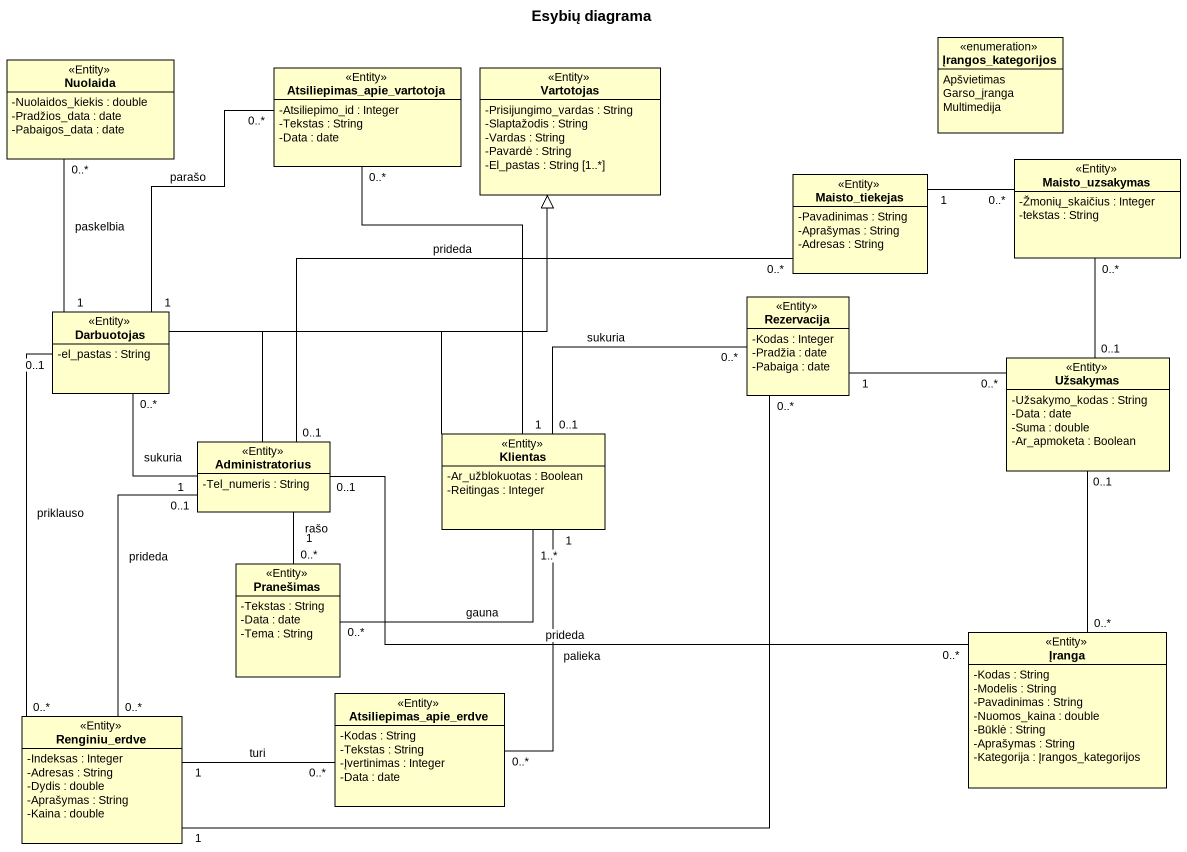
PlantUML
@startuml
title Esybių diagrama
hide circle
hide empty members
skinparam classAttributeIconSize 0
enum Įrangos_kategorijos {
  Apšvietimas
  Garso_įranga
  Multimedija
}
class Nuolaida <<Entity>> {
  -Nuolaidos_kiekis : double
  -Pradžios_data : date
  -Pabaigos_data : date
}
class Atsiliepimas_apie_vartotoja <<Entity>> {
  -Atsiliepimo_id : Integer
  -Tekstas : String
  -Data : date
}
class Vartotojas <<Entity>> {
  -Prisijungimo_vardas : String
  -Slaptažodis : String
  -Vardas : String
  -Pavardė : String
  -El_pastas : String [1..*]
}
class Maisto_tiekejas <<Entity>> {
  -Pavadinimas : String
  -Aprašymas : String
  -Adresas : String
}
class Maisto_uzsakymas <<Entity>> {
  -Žmonių_skaičius : Integer
  -tekstas : String
}
class Darbuotojas <<Entity>> {
  -el_pastas : String
}
class Rezervacija <<Entity>> {
  -Kodas : Integer
  -Pradžia : date
  -Pabaiga : date
}
class Užsakymas <<Entity>> {
  -Užsakymo_kodas : String
  -Data : date
  -Suma : double
  -Ar_apmoketa : Boolean
}
class Administratorius <<Entity>> {
  -Tel_numeris : String
}
class Klientas <<Entity>> {
  -Ar_užblokuotas : Boolean
  -Reitingas : Integer
}
class Pranešimas <<Entity>> {
  -Tekstas : String
  -Data : date
  -Tema : String
}
class Įranga <<Entity>> {
  -Kodas : String
  -Modelis : String
  -Pavadinimas : String
  -Nuomos_kaina : double
  -Būklė : String
  -Aprašymas : String
  -Kategorija : Įrangos_kategorijos
}
class Renginiu_erdve <<Entity>> {
  -Indeksas : Integer
  -Adresas : String
  -Dydis : double
  -Aprašymas : String
  -Kaina : double
}
class Atsiliepimas_apie_erdve <<Entity>> {
  -Kodas : String
  -Tekstas : String
  -Įvertinimas : Integer
  -Data : date
}
Atsiliepimas_apie_vartotoja "0..*" -- "1" Klientas
Maisto_uzsakymas "0..*" -left- "1" Maisto_tiekejas
Maisto_uzsakymas "0..*" -- "0..1" Užsakymas
Darbuotojas "1" -up- "0..*" Nuolaida : paskelbia
Darbuotojas "1" -up- "0..*" Atsiliepimas_apie_vartotoja : parašo
Darbuotojas -right-|> Vartotojas
Darbuotojas "0..1" -- "0..*" Renginiu_erdve : priklauso
Rezervacija "1" -right- "0..*" Užsakymas
Užsakymas "0..1" -- "0..*" Įranga
Administratorius -up-|> Vartotojas
Administratorius "0..1" -right- "0..*" Maisto_tiekejas : prideda
Administratorius "1" -up- "0..*" Darbuotojas : sukuria
Administratorius "1" -- "0..*" Pranešimas : rašo
Administratorius "0..1" -right- "0..*" Įranga : prideda
Administratorius "0..1" -- "0..*" Renginiu_erdve : prideda
Klientas -up-|> Vartotojas
Klientas "0..1" -right- "0..*" Rezervacija : sukuria
Klientas "1" -- "0..*" Atsiliepimas_apie_erdve : palieka
Pranešimas "0..*" -right- "1..*" Klientas : gauna
Renginiu_erdve "1" -up- "0..*" Rezervacija
Renginiu_erdve "1" -right- "0..*" Atsiliepimas_apie_erdve : turi
@enduml
